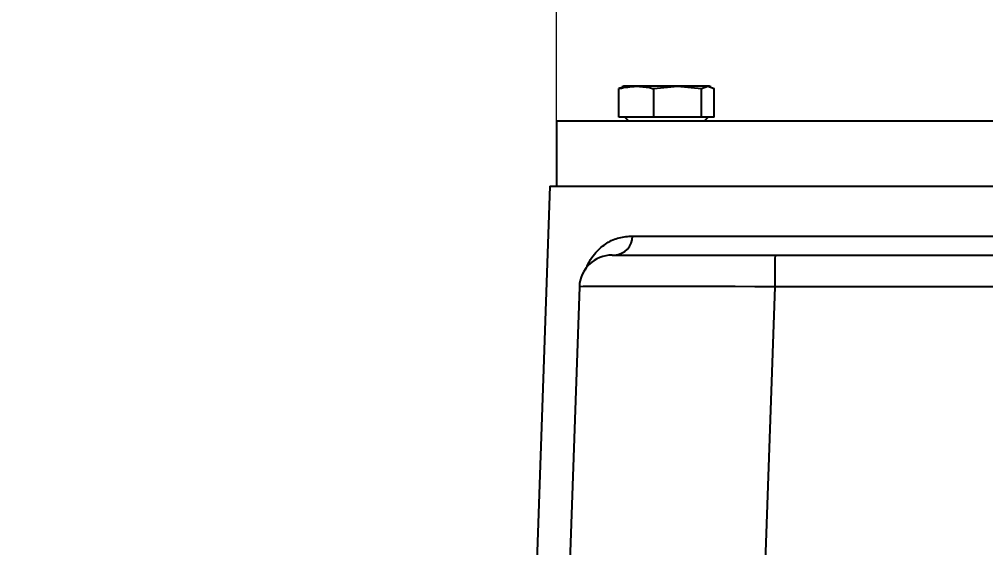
# Model space of a CAD drawing. Header units: millimetres. Extents: x 1486 to 4728, y 464 to 2757.
# Drawn here: x 2386.6 to 2533.5, y 2452.4 to 2532.8 of the extents above; entities that cross this region are included whole.
import ezdxf

# ---------------------------------------------------------------- set-up
doc = ezdxf.new("R2010")
doc.units = ezdxf.units.MM
doc.layers.add('AM_5', color=3, linetype='Continuous', lineweight=25)
doc.styles.add('SLDTEXTSTYLE1', font='txt.shx', dxfattribs={"width": 0.7, "bigfont": 'gbcbig.shx'})
doc.dimstyles.new('SLDDIMSTYLE12$0', dxfattribs={"dimtxt": 12, "dimasz": 10, "dimexe": 0, "dimexo": 0.0625, "dimgap": 0.875, "dimtad": 1, "dimdec": 1, "dimlfac": 1.8, "dimrnd": 1e-09, "dimzin": 12, "dimdsep": 46, "dimtxsty": 'SLDTEXTSTYLE1', "dimcen": 0.09, "dimdle": 8.16, "dimclrd": 3, "dimclre": 3, "dimadec": 0, "dimazin": 3, "dimtfac": 1, "dimtdec": 1, "dimtofl": 0, "dimtmove": 0, "dimatfit": 3, "dimfxl": 0, "dimfrac": 2, "dimtolj": 1, "dimlwd": 5, "dimlwe": 5, "dimarcsym": 0})

# ---------------------------------------------------------------- blocks, each defined once
blk = doc.blocks.new('*D50')
at = {"layer": 'AM_5', "color": 3, "lineweight": 5, "transparency": 16777216}
blk.add_line((2468.26, 2507.47), (2468.26, 2568.97), dxfattribs=at)
at = {"layer": 'AM_5', "color": 3, "linetype": 'Continuous', "lineweight": 5, "transparency": 16777216}
for p, q in [((2478.26, 2568.97), (2728.26, 2568.97)), ((2738.26, 2507.47), (2738.26, 2568.97))]:
    blk.add_line(p, q, dxfattribs=at)
at = {"layer": 'AM_5', "color": 3, "transparency": 16777216}
for points in [[(2478.26, 2570.64), (2478.26, 2567.3), (2468.26, 2568.97)], [(2728.26, 2570.64), (2728.26, 2567.3), (2738.26, 2568.97)]]:
    blk.add_solid(points, dxfattribs=at)
at = {"layer": 'Defpoints', "color": 0, "transparency": 16777216}
for p in [(2738.26, 2568.97), (2468.26, 2507.41), (2738.26, 2507.41)]:
    blk.add_point(p, dxfattribs=at)
at = {"layer": 'AM_5', "color": 0, "transparency": 16777216, "insert": (2603.26, 2583.56), "char_height": 12, "attachment_point": 5, "style": 'SLDTEXTSTYLE1'}
blk.add_mtext('\\A1;{\\H2.28571x;%%C270}', dxfattribs=at)
blk = doc.blocks.new('*D51')
at = {"layer": 'AM_5', "color": 3, "lineweight": 5, "transparency": 16777216}
blk.add_line((2589.28, 2551.23), (2194.88, 2551.23), dxfattribs=at)
at = {"layer": 'AM_5', "color": 3, "linetype": 'Continuous', "lineweight": 5, "transparency": 16777216}
for p, q in [((2194.88, 2541.23), (2194.88, 2227.45)), ((2600.96, 2217.45), (2194.88, 2217.45))]:
    blk.add_line(p, q, dxfattribs=at)
at = {"layer": 'AM_5', "color": 3, "transparency": 16777216}
for points in [[(2193.22, 2541.23), (2196.55, 2541.23), (2194.88, 2551.23)], [(2193.22, 2227.45), (2196.55, 2227.45), (2194.88, 2217.45)]]:
    blk.add_solid(points, dxfattribs=at)
at = {"layer": 'Defpoints', "color": 0, "transparency": 16777216}
for p in [(2589.35, 2551.23), (2194.88, 2217.45), (2601.02, 2217.45)]:
    blk.add_point(p, dxfattribs=at)
at = {"layer": 'AM_5', "color": 0, "transparency": 16777216, "insert": (2180.3, 2384.34), "char_height": 12, "attachment_point": 5, "rotation": 90, "style": 'SLDTEXTSTYLE1'}
blk.add_mtext('\\A1;{\\H2.28571x;335}', dxfattribs=at)

msp = doc.modelspace()

# ---------------------------------------------------------------- linework, layer by layer
at = {"color": 7, "linetype": 'Continuous', "lineweight": 25}
for p, q in [((2478.274, 2522.41), (2477.754, 2522.214)), ((2477.754, 2517.88), (2477.754, 2522.214)), ((2478.503, 2522.58), (2478.246, 2522.487)), ((2480.407, 2522.58), (2478.503, 2522.58)), ((2486.686, 2522.58), (2480.407, 2522.58)), ((2483.061, 2522.214), (2486.686, 2522.58)), ((2483.061, 2517.88), (2483.061, 2522.214)), ((2486.686, 2522.58), (2490.311, 2522.214)), ((2491.282, 2522.58), (2486.686, 2522.58)), ((2490.311, 2522.214), (2491.282, 2522.58)), ((2490.311, 2517.88), (2490.311, 2522.214)), ((2491.282, 2522.58), (2492.253, 2522.214)), ((2491.503, 2522.58), (2491.282, 2522.58)), ((2491.76, 2522.487), (2491.503, 2522.58)), ((2492.253, 2517.88), (2492.253, 2522.214)), ((2468.26, 2517.28), (2468.26, 2507.41)), ((2738.26, 2517.28), (2468.26, 2517.28)), ((2483.061, 2517.88), (2477.754, 2517.88)), ((2478.668, 2517.88), (2479.268, 2517.28)), ((2490.311, 2517.88), (2483.061, 2517.88)), ((2492.253, 2517.88), (2490.311, 2517.88)), ((2490.738, 2517.28), (2491.338, 2517.88)), ((2467.276, 2507.41), (2464.721, 2434.222)), ((2467.276, 2507.41), (2653.507, 2507.41)), ((2479.826, 2499.805), (2539.527, 2499.805)), ((2476.752, 2496.91), (2501.506, 2496.91)), ((2501.506, 2496.91), (2538.125, 2496.91)), ((2471.755, 2492.086), (2469.864, 2438.423)), ((2501.459, 2492.085), (2499.407, 2433.841)), ((2555.932, 2492.085), (2501.459, 2492.085))]:
    msp.add_line(p, q, dxfattribs=at)
for centre, radius, start, end in [((2476.969, 2499.765), 2.858, 272.83746, 0.81939), ((2476.752, 2491.91), 5, 90, 177.96683), ((2630.252, 2493.263), 128.798, 178.37751, 180.52437)]:
    msp.add_arc(centre, radius, start, end, dxfattribs=at)
msp.add_ellipse((2501.768, 2491.91), major_axis=(30.012, -0.176), ratio=0.005754, start_param=1.5810998, end_param=3.1414237, dxfattribs=at)
for points, knots in [([(2477.754, 2522.214), (2477.777, 2522.22), (2478.652, 2522.445), (2479.542, 2522.513), (2480.407, 2522.58)], [0, 0, 0, 0, 0.0269953, 1, 1, 1, 1]), ([(2480.407, 2522.58), (2481.072, 2522.54), (2481.963, 2522.486), (2482.839, 2522.269), (2483.061, 2522.214)], [0, 0, 0, 0, 0.7469333, 1, 1, 1, 1]), ([(2472.683, 2494.647), (2472.928, 2495.205), (2473.408, 2496.3), (2474.486, 2497.615), (2475.909, 2498.821), (2477.764, 2499.654), (2479.139, 2499.755), (2479.826, 2499.805)], [0, 0, 0, 0, 0.1387015, 0.2721715, 0.5142827, 0.7575101, 1, 1, 1, 1])]:
    msp.add_open_spline(points, degree=3, knots=knots, dxfattribs=at)

# ---------------------------------------------------------------- dimensions: what is measured, and where the dimension line sits
at = {"layer": 'AM_5'}
dim = msp.add_linear_dim(base=(2738.26, 2568.97), p1=(2468.26, 2507.41), p2=(2738.26, 2507.41), text='{\\H2.28571x;%%C270}', dimstyle='SLDDIMSTYLE12$0', override={"dimlfac": 1}, dxfattribs=at)
dim.commit()
dim.dimension.update_dxf_attribs({"geometry": '*D50', "text_midpoint": (2603.26, 2583.559)})
dim = msp.add_linear_dim(base=(2194.885, 2217.446), p1=(2589.347, 2551.231), p2=(2601.023, 2217.446), angle=90, text='{\\H2.28571x;335}', dimstyle='SLDDIMSTYLE12$0', override={"dimlfac": 1}, dxfattribs=at)
dim.commit()
dim.dimension.update_dxf_attribs({"geometry": '*D51', "text_midpoint": (2180.295, 2384.339)})

doc.saveas('drawing.dxf')
